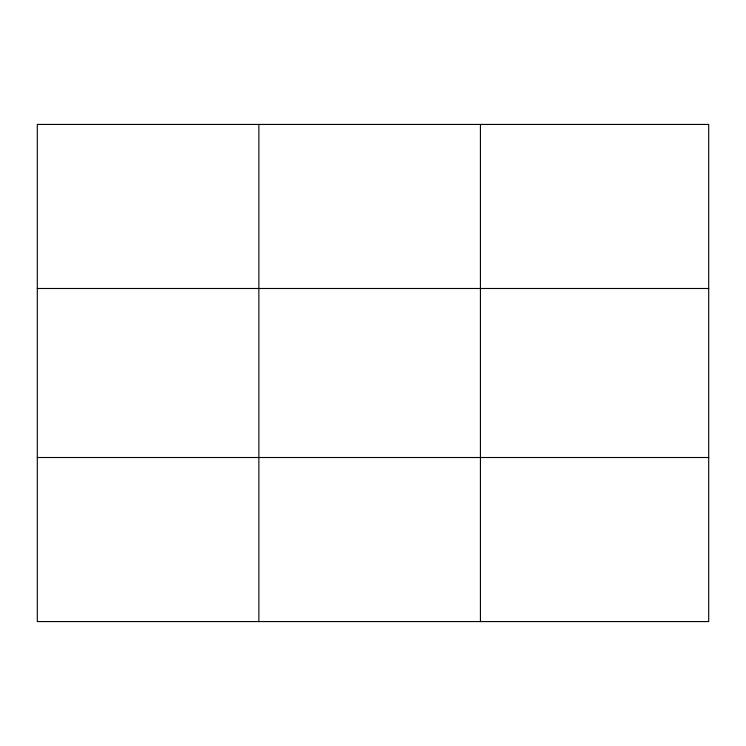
<?xml version="1.0" encoding="UTF-8"?>
<svg xmlns="http://www.w3.org/2000/svg" width="746" height="746" viewBox="0 0 746 746"><rect width="100%" height="100%" fill="white"/><g stroke="black" fill="none" stroke-linecap="round" stroke-linejoin="round"><path stroke-width="1.12" d="M258.862 621.567L258.862 124.433M480.424 621.567L480.424 124.433M708.7 457.512L708.7 621.567L37.3 621.567L37.3 124.433L708.7 124.433L708.7 457.512L37.3 457.512M37.3 288.488L708.7 288.488"/></g></svg>
